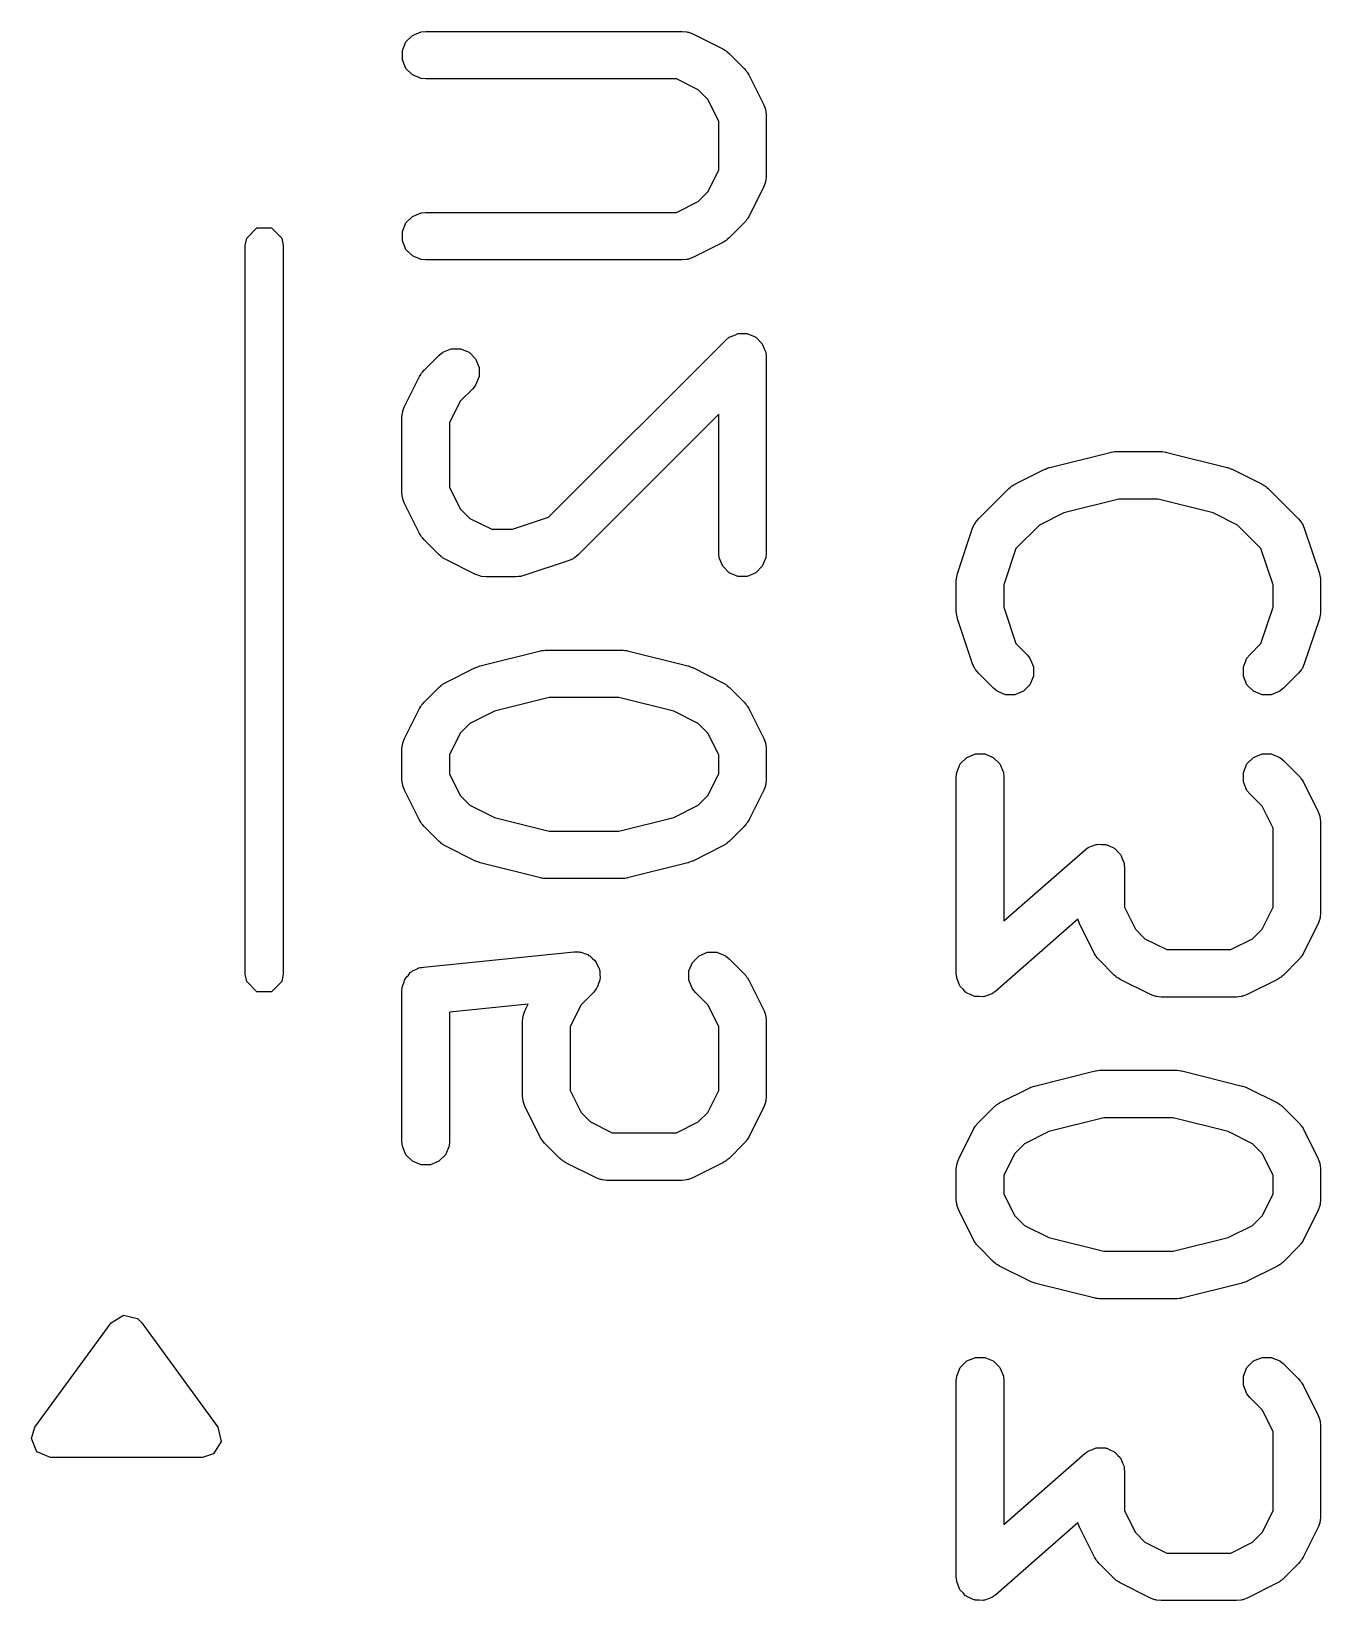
# Model space of a CAD drawing. Header units: inches. Extents: x 0.3 to 2.85, y 0.29 to 1.7.
# Drawn here: x 1.7618 to 1.922, y 0.8511 to 1.046 of the extents above; entities that cross this region are included whole.
import ezdxf

# ---------------------------------------------------------------- set-up
doc = ezdxf.new("R2010")
doc.units = ezdxf.units.IN
doc.header["$MEASUREMENT"] = 0
doc.layers.add('BLACK', color=250, linetype='CONTINUOUS')

msp = doc.modelspace()

# ---------------------------------------------------------------- linework, layer by layer
at = {"layer": 'BLACK', "linetype": 'CONTINUOUS'}
for p, q in [((1.80836, 1.04472), (1.80918, 1.04554)), ((1.80918, 1.04554), (1.81024, 1.04598)), ((1.81024, 1.04598), (1.81082, 1.04603)), ((1.81082, 1.04603), (1.84269, 1.04603)), ((1.84269, 1.04603), (1.84327, 1.04598)), ((1.84327, 1.04598), (1.84336, 1.04594)), ((1.84336, 1.04594), (1.84347, 1.04593)), ((1.84347, 1.04593), (1.84401, 1.04572)), ((1.84401, 1.04572), (1.84776, 1.04385)), ((1.80792, 1.04366), (1.80836, 1.04472)), ((1.80792, 1.04251), (1.80792, 1.04366)), ((1.84776, 1.04385), (1.84801, 1.04369)), ((1.84801, 1.04369), (1.84808, 1.04366)), ((1.84808, 1.04366), (1.84816, 1.0436)), ((1.84816, 1.0436), (1.84825, 1.04354)), ((1.84825, 1.04354), (1.8483, 1.04348)), ((1.8483, 1.04348), (1.84853, 1.0433)), ((1.84853, 1.0433), (1.8504, 1.04142)), ((1.80836, 1.04144), (1.80792, 1.04251)), ((1.80918, 1.04063), (1.80836, 1.04144)), ((1.8504, 1.04142), (1.85059, 1.04119)), ((1.85059, 1.04119), (1.85065, 1.04114)), ((1.81024, 1.04019), (1.80918, 1.04063)), ((1.81082, 1.04013), (1.81024, 1.04019)), ((1.84199, 1.04013), (1.81082, 1.04013)), ((1.84469, 1.03878), (1.84199, 1.04013)), ((1.85065, 1.04114), (1.8507, 1.04105)), ((1.8507, 1.04105), (1.85077, 1.04097)), ((1.85077, 1.04097), (1.8508, 1.0409)), ((1.8508, 1.0409), (1.85096, 1.04065)), ((1.85096, 1.04065), (1.85283, 1.0369)), ((1.84589, 1.03758), (1.84469, 1.03878)), ((1.84724, 1.03489), (1.84589, 1.03758)), ((1.85283, 1.0369), (1.85304, 1.03636)), ((1.85304, 1.03636), (1.85305, 1.03626)), ((1.85305, 1.03626), (1.85309, 1.03616)), ((1.85309, 1.03616), (1.85314, 1.03558)), ((1.85314, 1.03558), (1.85314, 1.02808)), ((1.84724, 1.02878), (1.84724, 1.03489)), ((1.84589, 1.02608), (1.84724, 1.02878)), ((1.85314, 1.02808), (1.85309, 1.02751)), ((1.84469, 1.02489), (1.84589, 1.02608)), ((1.85283, 1.02676), (1.85096, 1.02301)), ((1.85304, 1.0273), (1.85283, 1.02676)), ((1.85305, 1.02741), (1.85304, 1.0273)), ((1.85309, 1.02751), (1.85305, 1.02741)), ((1.84199, 1.02354), (1.84469, 1.02489)), ((1.80792, 1.02116), (1.80836, 1.02223)), ((1.80836, 1.02223), (1.80918, 1.02304)), ((1.80918, 1.02304), (1.81024, 1.02348)), ((1.81024, 1.02348), (1.81082, 1.02354)), ((1.81082, 1.02354), (1.84199, 1.02354)), ((1.8504, 1.02225), (1.84853, 1.02037)), ((1.85059, 1.02247), (1.8504, 1.02225)), ((1.85065, 1.02252), (1.85059, 1.02247)), ((1.8507, 1.02261), (1.85065, 1.02252)), ((1.85077, 1.02269), (1.8507, 1.02261)), ((1.8508, 1.02277), (1.85077, 1.02269)), ((1.85096, 1.02301), (1.8508, 1.02277)), ((1.78839, 1.01944), (1.78857, 1.02034)), ((1.78857, 1.02034), (1.78984, 1.02162)), ((1.78984, 1.02162), (1.79165, 1.02162)), ((1.79165, 1.02162), (1.79293, 1.02034)), ((1.79293, 1.02034), (1.79311, 1.01944)), ((1.80792, 1.02001), (1.80792, 1.02116)), ((1.80836, 1.01894), (1.80792, 1.02001)), ((1.84776, 1.01982), (1.84401, 1.01794)), ((1.84801, 1.01997), (1.84776, 1.01982)), ((1.84808, 1.02), (1.84801, 1.01997)), ((1.84816, 1.02007), (1.84808, 1.02)), ((1.84825, 1.02013), (1.84816, 1.02007)), ((1.8483, 1.02019), (1.84825, 1.02013)), ((1.84853, 1.02037), (1.8483, 1.02019)), ((1.78839, 0.97416), (1.78839, 1.01944)), ((1.79311, 1.01944), (1.79311, 0.97416)), ((1.80918, 1.01813), (1.80836, 1.01894)), ((1.81024, 1.01769), (1.80918, 1.01813)), ((1.84401, 1.01794), (1.84347, 1.01774)), ((1.81082, 1.01763), (1.81024, 1.01769)), ((1.84269, 1.01763), (1.81082, 1.01763)), ((1.84327, 1.01769), (1.84269, 1.01763)), ((1.84336, 1.01773), (1.84327, 1.01769)), ((1.84347, 1.01774), (1.84336, 1.01773)), ((1.8481, 1.00767), (1.84855, 1.00804)), ((1.84855, 1.00804), (1.8493, 1.00835)), ((1.8493, 1.00835), (1.84961, 1.00848)), ((1.84961, 1.00848), (1.85077, 1.00848)), ((1.85077, 1.00848), (1.85183, 1.00804)), ((1.85183, 1.00804), (1.85264, 1.00723)), ((1.81248, 1.0058), (1.81293, 1.00617)), ((1.81293, 1.00617), (1.81399, 1.00661)), ((1.81399, 1.00661), (1.81515, 1.00661)), ((1.81515, 1.00661), (1.81621, 1.00617)), ((1.81621, 1.00617), (1.81702, 1.00535)), ((1.8261, 0.98567), (1.8481, 1.00767)), ((1.85264, 1.00723), (1.8529, 1.00661)), ((1.8529, 1.00661), (1.85309, 1.00616)), ((1.85309, 1.00616), (1.85314, 1.00559)), ((1.81061, 1.00393), (1.81248, 1.0058)), ((1.81702, 1.00535), (1.81747, 1.00429)), ((1.81747, 1.00429), (1.81747, 1.00314)), ((1.85314, 1.00559), (1.85314, 0.98121)), ((1.80818, 0.99941), (1.81005, 1.00316)), ((1.81005, 1.00316), (1.81021, 1.00341)), ((1.81021, 1.00341), (1.81024, 1.00348)), ((1.81024, 1.00348), (1.81031, 1.00356)), ((1.81031, 1.00356), (1.81036, 1.00365)), ((1.81036, 1.00365), (1.81042, 1.0037)), ((1.81042, 1.0037), (1.81061, 1.00393)), ((1.81747, 1.00314), (1.81702, 1.00207)), ((1.81666, 1.00162), (1.81512, 1.00009)), ((1.81702, 1.00207), (1.81666, 1.00162)), ((1.80787, 0.99809), (1.80792, 0.99866)), ((1.80792, 0.99866), (1.80796, 0.99876)), ((1.80796, 0.99876), (1.80797, 0.99887)), ((1.80797, 0.99887), (1.80818, 0.99941)), ((1.81512, 1.00009), (1.81377, 0.99739)), ((1.84724, 0.99846), (1.82978, 0.981)), ((1.84724, 0.98121), (1.84724, 0.99846)), ((1.80787, 0.98871), (1.80787, 0.99809)), ((1.81377, 0.99739), (1.81377, 0.98941)), ((1.88837, 0.99186), (1.89587, 0.99373)), ((1.89587, 0.99373), (1.89597, 0.99375)), ((1.89597, 0.99375), (1.89601, 0.99377)), ((1.89601, 0.99377), (1.89623, 0.99379)), ((1.89623, 0.99379), (1.89645, 0.99382)), ((1.89645, 0.99382), (1.89649, 0.99381)), ((1.89649, 0.99381), (1.89659, 0.99382)), ((1.89659, 0.99382), (1.90221, 0.99382)), ((1.90221, 0.99382), (1.90231, 0.99381)), ((1.90231, 0.99381), (1.90236, 0.99382)), ((1.90236, 0.99382), (1.90257, 0.99379)), ((1.90257, 0.99379), (1.90279, 0.99377)), ((1.90279, 0.99377), (1.90283, 0.99375)), ((1.90283, 0.99375), (1.90293, 0.99373)), ((1.90293, 0.99373), (1.91043, 0.99186)), ((1.88402, 0.98976), (1.88777, 0.99164)), ((1.88777, 0.99164), (1.88781, 0.99165)), ((1.88781, 0.99165), (1.88783, 0.99166)), ((1.88783, 0.99166), (1.88807, 0.99175)), ((1.88807, 0.99175), (1.88831, 0.99184)), ((1.88831, 0.99184), (1.88833, 0.99184)), ((1.88833, 0.99184), (1.88837, 0.99186)), ((1.91043, 0.99186), (1.91047, 0.99184)), ((1.91047, 0.99184), (1.91049, 0.99184)), ((1.91049, 0.99184), (1.91073, 0.99175)), ((1.91073, 0.99175), (1.91097, 0.99166)), ((1.91097, 0.99166), (1.91099, 0.99165)), ((1.91099, 0.99165), (1.91103, 0.99164)), ((1.91103, 0.99164), (1.91478, 0.98976)), ((1.80792, 0.98814), (1.80787, 0.98871)), ((1.81377, 0.98941), (1.81512, 0.98671)), ((1.8795, 0.98546), (1.88325, 0.98921)), ((1.88325, 0.98921), (1.88348, 0.98939)), ((1.88348, 0.98939), (1.88353, 0.98945)), ((1.88353, 0.98945), (1.88362, 0.98951)), ((1.88362, 0.98951), (1.8837, 0.98958)), ((1.8837, 0.98958), (1.88377, 0.98961)), ((1.88377, 0.98961), (1.88402, 0.98976)), ((1.91478, 0.98976), (1.91503, 0.98961)), ((1.91503, 0.98961), (1.9151, 0.98958)), ((1.9151, 0.98958), (1.91518, 0.98951)), ((1.91518, 0.98951), (1.91527, 0.98945)), ((1.91527, 0.98945), (1.91532, 0.98939)), ((1.91532, 0.98939), (1.91555, 0.98921)), ((1.91555, 0.98921), (1.9193, 0.98546)), ((1.80796, 0.98804), (1.80792, 0.98814)), ((1.80797, 0.98793), (1.80796, 0.98804)), ((1.80818, 0.98739), (1.80797, 0.98793)), ((1.81005, 0.98364), (1.80818, 0.98739)), ((1.81512, 0.98671), (1.81632, 0.98552)), ((1.89695, 0.98792), (1.89012, 0.98621)), ((1.90185, 0.98792), (1.89695, 0.98792)), ((1.90868, 0.98621), (1.90185, 0.98792)), ((1.81632, 0.98552), (1.81902, 0.98417)), ((1.82159, 0.98417), (1.8261, 0.98567)), ((1.87879, 0.9843), (1.87903, 0.98483)), ((1.87903, 0.98483), (1.8791, 0.98491)), ((1.8791, 0.98491), (1.87914, 0.98501)), ((1.87914, 0.98501), (1.8795, 0.98546)), ((1.88709, 0.98469), (1.88417, 0.98178)), ((1.89012, 0.98621), (1.88709, 0.98469)), ((1.91171, 0.98469), (1.90868, 0.98621)), ((1.91463, 0.98178), (1.91171, 0.98469)), ((1.9193, 0.98546), (1.91967, 0.98501)), ((1.91967, 0.98501), (1.91971, 0.98491)), ((1.91971, 0.98491), (1.91978, 0.98483)), ((1.91978, 0.98483), (1.92001, 0.9843)), ((1.81021, 0.9834), (1.81005, 0.98364)), ((1.81024, 0.98332), (1.81021, 0.9834)), ((1.81031, 0.98324), (1.81024, 0.98332)), ((1.81036, 0.98315), (1.81031, 0.98324)), ((1.81042, 0.9831), (1.81036, 0.98315)), ((1.81061, 0.98288), (1.81042, 0.9831)), ((1.81248, 0.981), (1.81061, 0.98288)), ((1.81902, 0.98417), (1.82159, 0.98417)), ((1.87692, 0.97868), (1.87879, 0.9843)), ((1.92001, 0.9843), (1.92189, 0.97868)), ((1.81271, 0.98082), (1.81248, 0.981)), ((1.81276, 0.98076), (1.81271, 0.98082)), ((1.81285, 0.9807), (1.81276, 0.98076)), ((1.82978, 0.981), (1.82933, 0.98063)), ((1.84729, 0.98064), (1.84724, 0.98121)), ((1.85314, 0.98121), (1.85309, 0.98064)), ((1.88417, 0.98178), (1.88267, 0.97727)), ((1.91613, 0.97727), (1.91463, 0.98178)), ((1.81293, 0.98063), (1.81285, 0.9807)), ((1.813, 0.9806), (1.81293, 0.98063)), ((1.81325, 0.98045), (1.813, 0.9806)), ((1.817, 0.97857), (1.81325, 0.98045)), ((1.82863, 0.98029), (1.823, 0.97841)), ((1.82915, 0.98052), (1.82863, 0.98029)), ((1.82923, 0.98059), (1.82915, 0.98052)), ((1.82933, 0.98063), (1.82923, 0.98059)), ((1.84773, 0.97957), (1.84729, 0.98064)), ((1.84855, 0.97876), (1.84773, 0.97957)), ((1.85264, 0.97957), (1.85183, 0.97876)), ((1.85309, 0.98064), (1.85264, 0.97957)), ((1.81754, 0.97837), (1.817, 0.97857)), ((1.81764, 0.97836), (1.81754, 0.97837)), ((1.81774, 0.97832), (1.81764, 0.97836)), ((1.81832, 0.97826), (1.81774, 0.97832)), ((1.82207, 0.97826), (1.81832, 0.97826)), ((1.82236, 0.97829), (1.82207, 0.97826)), ((1.82244, 0.97829), (1.82236, 0.97829)), ((1.82254, 0.97831), (1.82244, 0.97829)), ((1.82264, 0.97832), (1.82254, 0.97831)), ((1.82272, 0.97835), (1.82264, 0.97832)), ((1.823, 0.97841), (1.82272, 0.97835)), ((1.84961, 0.97832), (1.84855, 0.97876)), ((1.85077, 0.97832), (1.84961, 0.97832)), ((1.85183, 0.97876), (1.85077, 0.97832)), ((1.87676, 0.97775), (1.87679, 0.97804)), ((1.87676, 0.974), (1.87676, 0.97775)), ((1.87679, 0.97812), (1.87681, 0.97822)), ((1.87679, 0.97804), (1.87679, 0.97812)), ((1.87681, 0.97822), (1.87682, 0.97832)), ((1.87682, 0.97832), (1.87685, 0.97839)), ((1.87685, 0.97839), (1.87692, 0.97868)), ((1.88267, 0.97727), (1.88267, 0.97448)), ((1.91613, 0.97448), (1.91613, 0.97727)), ((1.92189, 0.97868), (1.92195, 0.97839)), ((1.92195, 0.97839), (1.92198, 0.97832)), ((1.92198, 0.97832), (1.92199, 0.97822)), ((1.92199, 0.97822), (1.92202, 0.97812)), ((1.92202, 0.97812), (1.92201, 0.97804)), ((1.92201, 0.97804), (1.92204, 0.97775)), ((1.92204, 0.97775), (1.92204, 0.974)), ((1.78839, 0.92889), (1.78839, 0.97416)), ((1.79311, 0.97416), (1.79311, 0.92889)), ((1.87679, 0.97371), (1.87676, 0.974)), ((1.87679, 0.97363), (1.87679, 0.97371)), ((1.87681, 0.97353), (1.87679, 0.97363)), ((1.87682, 0.97342), (1.87681, 0.97353)), ((1.87685, 0.97335), (1.87682, 0.97342)), ((1.87692, 0.97306), (1.87685, 0.97335)), ((1.87879, 0.96744), (1.87692, 0.97306)), ((1.88267, 0.97448), (1.88417, 0.96997)), ((1.91463, 0.96997), (1.91613, 0.97448)), ((1.92189, 0.97306), (1.92001, 0.96744)), ((1.92195, 0.97335), (1.92189, 0.97306)), ((1.92198, 0.97342), (1.92195, 0.97335)), ((1.92199, 0.97353), (1.92198, 0.97342)), ((1.92202, 0.97363), (1.92199, 0.97353)), ((1.92204, 0.974), (1.92201, 0.97371)), ((1.92201, 0.97371), (1.92202, 0.97363)), ((1.8176, 0.96721), (1.8251, 0.96908)), ((1.8251, 0.96908), (1.8252, 0.9691)), ((1.8252, 0.9691), (1.82524, 0.96911)), ((1.82524, 0.96911), (1.82546, 0.96913)), ((1.82546, 0.96913), (1.82567, 0.96917)), ((1.82567, 0.96917), (1.82572, 0.96916)), ((1.82572, 0.96916), (1.82582, 0.96917)), ((1.82582, 0.96917), (1.83519, 0.96917)), ((1.83519, 0.96917), (1.83529, 0.96916)), ((1.83529, 0.96916), (1.83534, 0.96917)), ((1.83534, 0.96917), (1.83555, 0.96913)), ((1.83555, 0.96913), (1.83577, 0.96911)), ((1.83577, 0.96911), (1.83581, 0.9691)), ((1.83581, 0.9691), (1.83591, 0.96908)), ((1.83591, 0.96908), (1.84341, 0.96721)), ((1.88417, 0.96997), (1.88555, 0.96859)), ((1.91325, 0.96859), (1.91463, 0.96997)), ((1.81706, 0.96701), (1.8173, 0.9671)), ((1.8173, 0.9671), (1.81754, 0.96719)), ((1.81754, 0.96719), (1.81756, 0.96719)), ((1.81756, 0.96719), (1.8176, 0.96721)), ((1.84341, 0.96721), (1.84345, 0.96719)), ((1.84345, 0.96719), (1.84347, 0.96719)), ((1.84347, 0.96719), (1.84371, 0.9671)), ((1.84371, 0.9671), (1.84395, 0.96701)), ((1.87903, 0.96691), (1.87879, 0.96744)), ((1.88555, 0.96859), (1.88592, 0.96814)), ((1.88592, 0.96814), (1.88636, 0.96707)), ((1.91244, 0.96707), (1.91288, 0.96814)), ((1.91288, 0.96814), (1.91325, 0.96859)), ((1.92001, 0.96744), (1.91978, 0.96691)), ((1.81325, 0.96511), (1.817, 0.96698)), ((1.817, 0.96698), (1.81704, 0.967)), ((1.81704, 0.967), (1.81706, 0.96701)), ((1.84395, 0.96701), (1.84397, 0.967)), ((1.84397, 0.967), (1.84401, 0.96698)), ((1.84401, 0.96698), (1.84776, 0.96511)), ((1.8791, 0.96683), (1.87903, 0.96691)), ((1.87914, 0.96673), (1.8791, 0.96683)), ((1.8795, 0.96628), (1.87914, 0.96673)), ((1.88138, 0.96441), (1.8795, 0.96628)), ((1.88636, 0.96592), (1.88592, 0.96486)), ((1.88636, 0.96707), (1.88636, 0.96592)), ((1.91244, 0.96592), (1.91244, 0.96707)), ((1.91288, 0.96486), (1.91244, 0.96592)), ((1.9193, 0.96628), (1.91743, 0.96441)), ((1.91967, 0.96673), (1.9193, 0.96628)), ((1.91971, 0.96683), (1.91967, 0.96673)), ((1.91978, 0.96691), (1.91971, 0.96683)), ((1.81061, 0.96268), (1.81248, 0.96456)), ((1.81248, 0.96456), (1.81271, 0.96474)), ((1.81271, 0.96474), (1.81276, 0.9648)), ((1.81276, 0.9648), (1.81285, 0.96486)), ((1.81285, 0.96486), (1.81293, 0.96492)), ((1.81293, 0.96492), (1.813, 0.96495)), ((1.813, 0.96495), (1.81325, 0.96511)), ((1.82618, 0.96326), (1.81935, 0.96156)), ((1.83483, 0.96326), (1.82618, 0.96326)), ((1.84166, 0.96156), (1.83483, 0.96326)), ((1.84776, 0.96511), (1.84801, 0.96495)), ((1.84801, 0.96495), (1.84808, 0.96492)), ((1.84808, 0.96492), (1.84816, 0.96486)), ((1.84816, 0.96486), (1.84825, 0.9648)), ((1.84825, 0.9648), (1.8483, 0.96474)), ((1.8483, 0.96474), (1.84853, 0.96456)), ((1.84853, 0.96456), (1.8504, 0.96268)), ((1.88183, 0.96404), (1.88138, 0.96441)), ((1.88289, 0.9636), (1.88183, 0.96404)), ((1.88404, 0.9636), (1.88289, 0.9636)), ((1.88511, 0.96404), (1.88404, 0.9636)), ((1.88592, 0.96486), (1.88511, 0.96404)), ((1.9137, 0.96404), (1.91288, 0.96486)), ((1.91476, 0.9636), (1.9137, 0.96404)), ((1.91591, 0.9636), (1.91476, 0.9636)), ((1.91698, 0.96404), (1.91591, 0.9636)), ((1.91743, 0.96441), (1.91698, 0.96404)), ((1.80818, 0.95816), (1.81005, 0.96191)), ((1.81005, 0.96191), (1.81021, 0.96216)), ((1.81021, 0.96216), (1.81024, 0.96223)), ((1.81024, 0.96223), (1.81031, 0.96231)), ((1.81031, 0.96231), (1.81036, 0.9624)), ((1.81036, 0.9624), (1.81042, 0.96245)), ((1.81042, 0.96245), (1.81061, 0.96268)), ((1.81935, 0.96156), (1.81632, 0.96004)), ((1.84469, 0.96004), (1.84166, 0.96156)), ((1.8504, 0.96268), (1.85059, 0.96245)), ((1.85059, 0.96245), (1.85065, 0.9624)), ((1.85065, 0.9624), (1.8507, 0.96231)), ((1.8507, 0.96231), (1.85077, 0.96223)), ((1.85077, 0.96223), (1.8508, 0.96216)), ((1.8508, 0.96216), (1.85096, 0.96191)), ((1.85096, 0.96191), (1.85283, 0.95816)), ((1.81632, 0.96004), (1.81512, 0.95884)), ((1.84589, 0.95884), (1.84469, 0.96004)), ((1.80787, 0.95684), (1.80792, 0.95742)), ((1.80792, 0.95742), (1.80796, 0.95752)), ((1.80796, 0.95752), (1.80797, 0.95762)), ((1.80797, 0.95762), (1.80818, 0.95816)), ((1.81512, 0.95884), (1.81377, 0.95615)), ((1.84724, 0.95615), (1.84589, 0.95884)), ((1.85283, 0.95816), (1.85304, 0.95762)), ((1.85304, 0.95762), (1.85305, 0.95752)), ((1.85305, 0.95752), (1.85309, 0.95742)), ((1.85309, 0.95742), (1.85314, 0.95684)), ((1.80787, 0.95309), (1.80787, 0.95684)), ((1.81377, 0.95615), (1.81377, 0.95379)), ((1.84724, 0.95379), (1.84724, 0.95615)), ((1.85314, 0.95684), (1.85314, 0.95309)), ((1.87726, 0.95501), (1.87808, 0.95583)), ((1.87808, 0.95583), (1.87914, 0.95627)), ((1.87914, 0.95627), (1.88029, 0.95627)), ((1.88029, 0.95627), (1.88136, 0.95583)), ((1.88136, 0.95583), (1.88217, 0.95501)), ((1.91288, 0.95501), (1.9137, 0.95583)), ((1.9137, 0.95583), (1.91476, 0.95627)), ((1.91476, 0.95627), (1.91591, 0.95627)), ((1.91591, 0.95627), (1.91698, 0.95583)), ((1.91698, 0.95583), (1.91743, 0.95546)), ((1.91743, 0.95546), (1.9193, 0.95359)), ((1.81377, 0.95379), (1.81512, 0.95109)), ((1.84589, 0.95109), (1.84724, 0.95379)), ((1.87676, 0.95337), (1.87682, 0.95395)), ((1.87682, 0.95395), (1.87726, 0.95501)), ((1.88217, 0.95501), (1.88261, 0.95395)), ((1.88261, 0.95395), (1.88267, 0.95337)), ((1.91244, 0.95395), (1.91288, 0.95501)), ((1.91244, 0.9528), (1.91244, 0.95395)), ((1.9193, 0.95359), (1.91949, 0.95336)), ((1.80792, 0.95252), (1.80787, 0.95309)), ((1.80796, 0.95242), (1.80792, 0.95252)), ((1.80797, 0.95231), (1.80796, 0.95242)), ((1.80818, 0.95177), (1.80797, 0.95231)), ((1.81005, 0.94802), (1.80818, 0.95177)), ((1.85283, 0.95177), (1.85096, 0.94802)), ((1.85304, 0.95231), (1.85283, 0.95177)), ((1.85305, 0.95242), (1.85304, 0.95231)), ((1.85309, 0.95252), (1.85305, 0.95242)), ((1.85314, 0.95309), (1.85309, 0.95252)), ((1.87676, 0.929), (1.87676, 0.95337)), ((1.88267, 0.95337), (1.88267, 0.93551)), ((1.91288, 0.95173), (1.91244, 0.9528)), ((1.91325, 0.95129), (1.91288, 0.95173)), ((1.91949, 0.95336), (1.91955, 0.95331)), ((1.91955, 0.95331), (1.9196, 0.95322)), ((1.9196, 0.95322), (1.91967, 0.95314)), ((1.91967, 0.95314), (1.9197, 0.95307)), ((1.9197, 0.95307), (1.91985, 0.95282)), ((1.91985, 0.95282), (1.92173, 0.94907)), ((1.81512, 0.95109), (1.81632, 0.9499)), ((1.81632, 0.9499), (1.81935, 0.94838)), ((1.84166, 0.94838), (1.84469, 0.9499)), ((1.84469, 0.9499), (1.84589, 0.95109)), ((1.91479, 0.94975), (1.91325, 0.95129)), ((1.91613, 0.94705), (1.91479, 0.94975)), ((1.81021, 0.94778), (1.81005, 0.94802)), ((1.81024, 0.9477), (1.81021, 0.94778)), ((1.81031, 0.94762), (1.81024, 0.9477)), ((1.81036, 0.94753), (1.81031, 0.94762)), ((1.81935, 0.94838), (1.82618, 0.94667)), ((1.83483, 0.94667), (1.84166, 0.94838)), ((1.8507, 0.94762), (1.85065, 0.94753)), ((1.85077, 0.9477), (1.8507, 0.94762)), ((1.8508, 0.94778), (1.85077, 0.9477)), ((1.85096, 0.94802), (1.8508, 0.94778)), ((1.92173, 0.94907), (1.92194, 0.94853)), ((1.92194, 0.94853), (1.92194, 0.94842)), ((1.92194, 0.94842), (1.92198, 0.94833)), ((1.92198, 0.94833), (1.92204, 0.94775)), ((1.92204, 0.94775), (1.92204, 0.9365)), ((1.81042, 0.94748), (1.81036, 0.94753)), ((1.81061, 0.94726), (1.81042, 0.94748)), ((1.81248, 0.94538), (1.81061, 0.94726)), ((1.82618, 0.94667), (1.83483, 0.94667)), ((1.8504, 0.94726), (1.84853, 0.94538)), ((1.85059, 0.94748), (1.8504, 0.94726)), ((1.85065, 0.94753), (1.85059, 0.94748)), ((1.91613, 0.9372), (1.91613, 0.94705)), ((1.81271, 0.9452), (1.81248, 0.94538)), ((1.81276, 0.94514), (1.81271, 0.9452)), ((1.81285, 0.94508), (1.81276, 0.94514)), ((1.81293, 0.94501), (1.81285, 0.94508)), ((1.813, 0.94498), (1.81293, 0.94501)), ((1.81325, 0.94483), (1.813, 0.94498)), ((1.817, 0.94295), (1.81325, 0.94483)), ((1.84776, 0.94483), (1.84401, 0.94295)), ((1.84801, 0.94498), (1.84776, 0.94483)), ((1.84808, 0.94501), (1.84801, 0.94498)), ((1.84816, 0.94508), (1.84808, 0.94501)), ((1.84825, 0.94514), (1.84816, 0.94508)), ((1.8483, 0.9452), (1.84825, 0.94514)), ((1.84853, 0.94538), (1.8483, 0.9452)), ((1.88267, 0.93551), (1.89277, 0.94435)), ((1.89277, 0.94435), (1.89302, 0.94453)), ((1.89302, 0.94453), (1.89307, 0.94458)), ((1.89307, 0.94458), (1.89313, 0.9446)), ((1.89313, 0.9446), (1.89324, 0.94468)), ((1.89324, 0.94468), (1.8937, 0.94484)), ((1.8937, 0.94484), (1.89414, 0.94502)), ((1.89414, 0.94502), (1.89424, 0.94502)), ((1.89424, 0.94502), (1.89433, 0.94505)), ((1.89433, 0.94505), (1.89481, 0.94502)), ((1.89481, 0.94502), (1.89529, 0.94502)), ((1.89529, 0.94502), (1.89538, 0.94498)), ((1.89538, 0.94498), (1.89548, 0.94498)), ((1.89548, 0.94498), (1.89591, 0.94476)), ((1.89591, 0.94476), (1.89636, 0.94458)), ((1.89636, 0.94458), (1.89643, 0.94451)), ((1.89643, 0.94451), (1.89652, 0.94447)), ((1.89652, 0.94447), (1.89683, 0.94411)), ((1.89683, 0.94411), (1.89717, 0.94377)), ((1.89717, 0.94377), (1.89721, 0.94367)), ((1.81704, 0.94294), (1.817, 0.94295)), ((1.81706, 0.94292), (1.81704, 0.94294)), ((1.8173, 0.94284), (1.81706, 0.94292)), ((1.81754, 0.94275), (1.8173, 0.94284)), ((1.81756, 0.94274), (1.81754, 0.94275)), ((1.8176, 0.94273), (1.81756, 0.94274)), ((1.8251, 0.94085), (1.8176, 0.94273)), ((1.84341, 0.94273), (1.83591, 0.94085)), ((1.84345, 0.94274), (1.84341, 0.94273)), ((1.84347, 0.94275), (1.84345, 0.94274)), ((1.84371, 0.94284), (1.84347, 0.94275)), ((1.84395, 0.94292), (1.84371, 0.94284)), ((1.84397, 0.94294), (1.84395, 0.94292)), ((1.84401, 0.94295), (1.84397, 0.94294)), ((1.89721, 0.94367), (1.89727, 0.9436)), ((1.89727, 0.9436), (1.89743, 0.94315)), ((1.89743, 0.94315), (1.89761, 0.9427)), ((1.89761, 0.9427), (1.89763, 0.94256)), ((1.89763, 0.94256), (1.89764, 0.94251)), ((1.89764, 0.94251), (1.89764, 0.94243)), ((1.89764, 0.94243), (1.89767, 0.94213)), ((1.89767, 0.94213), (1.89767, 0.9372)), ((1.8252, 0.94084), (1.8251, 0.94085)), ((1.82524, 0.94082), (1.8252, 0.94084)), ((1.82546, 0.9408), (1.82524, 0.94082)), ((1.82567, 0.94077), (1.82546, 0.9408)), ((1.82572, 0.94078), (1.82567, 0.94077)), ((1.82582, 0.94077), (1.82572, 0.94078)), ((1.83519, 0.94077), (1.82582, 0.94077)), ((1.83529, 0.94078), (1.83519, 0.94077)), ((1.83534, 0.94077), (1.83529, 0.94078)), ((1.83555, 0.9408), (1.83534, 0.94077)), ((1.83577, 0.94082), (1.83555, 0.9408)), ((1.83581, 0.94084), (1.83577, 0.94082)), ((1.83591, 0.94085), (1.83581, 0.94084)), ((1.89767, 0.9372), (1.89902, 0.9345)), ((1.91479, 0.9345), (1.91613, 0.9372)), ((1.92198, 0.93593), (1.92194, 0.93583)), ((1.92204, 0.9365), (1.92198, 0.93593)), ((1.89187, 0.93571), (1.88166, 0.92678)), ((1.89207, 0.93518), (1.89187, 0.93571)), ((1.89395, 0.93143), (1.89207, 0.93518)), ((1.89902, 0.9345), (1.90021, 0.9333)), ((1.91359, 0.9333), (1.91479, 0.9345)), ((1.92173, 0.93518), (1.91985, 0.93143)), ((1.92194, 0.93572), (1.92173, 0.93518)), ((1.92194, 0.93583), (1.92194, 0.93572)), ((1.90021, 0.9333), (1.90291, 0.93196)), ((1.91089, 0.93196), (1.91359, 0.9333)), ((1.81053, 0.92978), (1.82927, 0.93166)), ((1.82927, 0.93166), (1.82985, 0.93166)), ((1.82985, 0.93166), (1.82999, 0.93162)), ((1.82999, 0.93162), (1.83014, 0.93162)), ((1.83014, 0.93162), (1.83054, 0.93145)), ((1.83054, 0.93145), (1.83096, 0.93133)), ((1.83096, 0.93133), (1.83107, 0.93123)), ((1.83107, 0.93123), (1.83121, 0.93118)), ((1.83121, 0.93118), (1.83151, 0.93087)), ((1.83151, 0.93087), (1.83185, 0.9306)), ((1.83185, 0.9306), (1.83192, 0.93047)), ((1.83192, 0.93047), (1.83202, 0.93036)), ((1.83202, 0.93036), (1.83219, 0.92996)), ((1.84354, 0.9293), (1.84398, 0.93036)), ((1.84398, 0.93036), (1.8448, 0.93118)), ((1.8448, 0.93118), (1.84586, 0.93162)), ((1.84586, 0.93162), (1.84702, 0.93162)), ((1.84702, 0.93162), (1.84808, 0.93118)), ((1.84808, 0.93118), (1.84853, 0.93081)), ((1.84853, 0.93081), (1.8504, 0.92893)), ((1.89411, 0.93118), (1.89395, 0.93143)), ((1.89414, 0.93111), (1.89411, 0.93118)), ((1.8942, 0.93103), (1.89414, 0.93111)), ((1.89426, 0.93094), (1.8942, 0.93103)), ((1.89432, 0.93089), (1.89426, 0.93094)), ((1.8945, 0.93066), (1.89432, 0.93089)), ((1.89638, 0.92879), (1.8945, 0.93066)), ((1.90291, 0.93196), (1.91089, 0.93196)), ((1.9193, 0.93066), (1.91743, 0.92879)), ((1.91949, 0.93089), (1.9193, 0.93066)), ((1.91955, 0.93094), (1.91949, 0.93089)), ((1.9196, 0.93103), (1.91955, 0.93094)), ((1.91967, 0.93111), (1.9196, 0.93103)), ((1.9197, 0.93118), (1.91967, 0.93111)), ((1.91985, 0.93143), (1.9197, 0.93118)), ((1.78857, 0.92798), (1.78839, 0.92889)), ((1.79311, 0.92889), (1.79293, 0.92798)), ((1.80809, 0.92782), (1.80821, 0.92823)), ((1.80821, 0.92823), (1.80831, 0.92835)), ((1.80831, 0.92835), (1.80836, 0.92849)), ((1.80836, 0.92849), (1.80867, 0.92879)), ((1.80867, 0.92879), (1.80894, 0.92913)), ((1.80894, 0.92913), (1.80907, 0.9292)), ((1.80907, 0.9292), (1.80918, 0.9293)), ((1.80918, 0.9293), (1.80958, 0.92947)), ((1.80958, 0.92947), (1.80996, 0.92967)), ((1.80996, 0.92967), (1.81018, 0.92971)), ((1.81018, 0.92971), (1.81024, 0.92974)), ((1.81024, 0.92974), (1.81032, 0.92974)), ((1.81032, 0.92974), (1.81053, 0.92978)), ((1.83219, 0.92996), (1.83239, 0.92958)), ((1.83246, 0.92815), (1.8323, 0.92775)), ((1.83239, 0.92958), (1.83241, 0.92943)), ((1.83241, 0.92943), (1.83246, 0.9293)), ((1.83246, 0.9293), (1.83246, 0.92887)), ((1.83246, 0.92887), (1.83251, 0.92844)), ((1.83251, 0.92844), (1.83246, 0.92829)), ((1.83246, 0.92829), (1.83246, 0.92815)), ((1.84354, 0.92815), (1.84354, 0.9293)), ((1.84398, 0.92708), (1.84354, 0.92815)), ((1.8504, 0.92893), (1.85059, 0.92871)), ((1.85059, 0.92871), (1.85065, 0.92866)), ((1.85065, 0.92866), (1.8507, 0.92857)), ((1.8507, 0.92857), (1.85077, 0.92849)), ((1.85077, 0.92849), (1.8508, 0.92842)), ((1.8508, 0.92842), (1.85096, 0.92817)), ((1.85096, 0.92817), (1.85283, 0.92442)), ((1.87679, 0.9287), (1.87676, 0.929)), ((1.87679, 0.92862), (1.87679, 0.9287)), ((1.87681, 0.92857), (1.87679, 0.92862)), ((1.87682, 0.92843), (1.87681, 0.92857)), ((1.877, 0.92798), (1.87682, 0.92843)), ((1.8966, 0.9286), (1.89638, 0.92879)), ((1.89665, 0.92854), (1.8966, 0.9286)), ((1.89674, 0.92849), (1.89665, 0.92854)), ((1.89682, 0.92842), (1.89674, 0.92849)), ((1.8969, 0.92839), (1.89682, 0.92842)), ((1.89714, 0.92824), (1.8969, 0.92839)), ((1.90089, 0.92636), (1.89714, 0.92824)), ((1.91666, 0.92824), (1.91291, 0.92636)), ((1.91691, 0.92839), (1.91666, 0.92824)), ((1.91698, 0.92842), (1.91691, 0.92839)), ((1.91706, 0.92849), (1.91698, 0.92842)), ((1.91715, 0.92854), (1.91706, 0.92849)), ((1.9172, 0.9286), (1.91715, 0.92854)), ((1.91743, 0.92879), (1.9172, 0.9286)), ((1.78984, 0.92671), (1.78857, 0.92798)), ((1.79165, 0.92671), (1.78984, 0.92671)), ((1.79293, 0.92798), (1.79165, 0.92671)), ((1.80787, 0.92685), (1.80789, 0.92706)), ((1.80787, 0.9081), (1.80787, 0.92685)), ((1.80788, 0.92713), (1.8079, 0.9272)), ((1.80789, 0.92706), (1.80788, 0.92713)), ((1.8079, 0.9272), (1.80792, 0.92742)), ((1.80792, 0.92742), (1.80809, 0.92782)), ((1.83166, 0.92663), (1.83012, 0.9251)), ((1.83202, 0.92708), (1.83166, 0.92663)), ((1.83208, 0.92722), (1.83202, 0.92708)), ((1.83217, 0.92733), (1.83208, 0.92722)), ((1.8323, 0.92775), (1.83217, 0.92733)), ((1.84435, 0.92663), (1.84398, 0.92708)), ((1.84589, 0.9251), (1.84435, 0.92663)), ((1.87716, 0.92753), (1.877, 0.92798)), ((1.87722, 0.92745), (1.87716, 0.92753)), ((1.87726, 0.92736), (1.87722, 0.92745)), ((1.8776, 0.92702), (1.87726, 0.92736)), ((1.87792, 0.92666), (1.8776, 0.92702)), ((1.87801, 0.92662), (1.87792, 0.92666)), ((1.87808, 0.92655), (1.87801, 0.92662)), ((1.87852, 0.92636), (1.87808, 0.92655)), ((1.87895, 0.92615), (1.87852, 0.92636)), ((1.87905, 0.92614), (1.87895, 0.92615)), ((1.87914, 0.92611), (1.87905, 0.92614)), ((1.88074, 0.92629), (1.88029, 0.92611)), ((1.88119, 0.92644), (1.88074, 0.92629)), ((1.88131, 0.92653), (1.88119, 0.92644)), ((1.88136, 0.92655), (1.88131, 0.92653)), ((1.88141, 0.9266), (1.88136, 0.92655)), ((1.88166, 0.92678), (1.88141, 0.9266)), ((1.90143, 0.92615), (1.90089, 0.92636)), ((1.90154, 0.92615), (1.90143, 0.92615)), ((1.90164, 0.92611), (1.90154, 0.92615)), ((1.91226, 0.92615), (1.91216, 0.92611)), ((1.91237, 0.92615), (1.91226, 0.92615)), ((1.91291, 0.92636), (1.91237, 0.92615)), ((1.82354, 0.92515), (1.81377, 0.92417)), ((1.82297, 0.92388), (1.82318, 0.92442)), ((1.82318, 0.92442), (1.82354, 0.92515)), ((1.83012, 0.9251), (1.82877, 0.9224)), ((1.84724, 0.9224), (1.84589, 0.9251)), ((1.85283, 0.92442), (1.85304, 0.92388)), ((1.87962, 0.92611), (1.87914, 0.92611)), ((1.8801, 0.92607), (1.87962, 0.92611)), ((1.88019, 0.92611), (1.8801, 0.92607)), ((1.88029, 0.92611), (1.88019, 0.92611)), ((1.90221, 0.92605), (1.90164, 0.92611)), ((1.91159, 0.92605), (1.90221, 0.92605)), ((1.91216, 0.92611), (1.91159, 0.92605)), ((1.81377, 0.92417), (1.81377, 0.9081)), ((1.82286, 0.9231), (1.82292, 0.92367)), ((1.82286, 0.91372), (1.82286, 0.9231)), ((1.82292, 0.92367), (1.82296, 0.92377)), ((1.82296, 0.92377), (1.82297, 0.92388)), ((1.82877, 0.9224), (1.82877, 0.91442)), ((1.84724, 0.91442), (1.84724, 0.9224)), ((1.85304, 0.92388), (1.85305, 0.92377)), ((1.85305, 0.92377), (1.85309, 0.92367)), ((1.85309, 0.92367), (1.85314, 0.9231)), ((1.85314, 0.9231), (1.85314, 0.91372)), ((1.8865, 0.91499), (1.894, 0.91687)), ((1.894, 0.91687), (1.8941, 0.91688)), ((1.8941, 0.91688), (1.89414, 0.9169)), ((1.89414, 0.9169), (1.89436, 0.91692)), ((1.89436, 0.91692), (1.89457, 0.91695)), ((1.89457, 0.91695), (1.89461, 0.91695)), ((1.89461, 0.91695), (1.89472, 0.91696)), ((1.89472, 0.91696), (1.90409, 0.91696)), ((1.90409, 0.91696), (1.90419, 0.91695)), ((1.90419, 0.91695), (1.90423, 0.91695)), ((1.90423, 0.91695), (1.90445, 0.91692)), ((1.90445, 0.91692), (1.90467, 0.9169)), ((1.90467, 0.9169), (1.90471, 0.91688)), ((1.90471, 0.91688), (1.90481, 0.91687)), ((1.90481, 0.91687), (1.9123, 0.91499)), ((1.88215, 0.9129), (1.8859, 0.91477)), ((1.8859, 0.91477), (1.88594, 0.91479)), ((1.88594, 0.91479), (1.88596, 0.9148)), ((1.88596, 0.9148), (1.8862, 0.91489)), ((1.8862, 0.91489), (1.88644, 0.91498)), ((1.88644, 0.91498), (1.88646, 0.91498)), ((1.88646, 0.91498), (1.8865, 0.91499)), ((1.9123, 0.91499), (1.91235, 0.91498)), ((1.91235, 0.91498), (1.91237, 0.91498)), ((1.91237, 0.91498), (1.91261, 0.91489)), ((1.91261, 0.91489), (1.91285, 0.9148)), ((1.91285, 0.9148), (1.91287, 0.91479)), ((1.91287, 0.91479), (1.91291, 0.91477)), ((1.91291, 0.91477), (1.91666, 0.9129)), ((1.82292, 0.91315), (1.82286, 0.91372)), ((1.82296, 0.91305), (1.82292, 0.91315)), ((1.82297, 0.91294), (1.82296, 0.91305)), ((1.82318, 0.9124), (1.82297, 0.91294)), ((1.82877, 0.91442), (1.83012, 0.91172)), ((1.84589, 0.91172), (1.84724, 0.91442)), ((1.85304, 0.91294), (1.85283, 0.9124)), ((1.85305, 0.91305), (1.85304, 0.91294)), ((1.85309, 0.91315), (1.85305, 0.91305)), ((1.85314, 0.91372), (1.85309, 0.91315)), ((1.88138, 0.91234), (1.88161, 0.91253)), ((1.88161, 0.91253), (1.88166, 0.91259)), ((1.88166, 0.91259), (1.88175, 0.91264)), ((1.88175, 0.91264), (1.88183, 0.91271)), ((1.88183, 0.91271), (1.8819, 0.91274)), ((1.8819, 0.91274), (1.88215, 0.9129)), ((1.91666, 0.9129), (1.91691, 0.91274)), ((1.91691, 0.91274), (1.91698, 0.91271)), ((1.91698, 0.91271), (1.91706, 0.91264)), ((1.91706, 0.91264), (1.91715, 0.91259)), ((1.91715, 0.91259), (1.9172, 0.91253)), ((1.9172, 0.91253), (1.91743, 0.91234)), ((1.82505, 0.90865), (1.82318, 0.9124)), ((1.83012, 0.91172), (1.83132, 0.91053)), ((1.84469, 0.91053), (1.84589, 0.91172)), ((1.85283, 0.9124), (1.85096, 0.90865)), ((1.8795, 0.91047), (1.88138, 0.91234)), ((1.89508, 0.91105), (1.88825, 0.90934)), ((1.90373, 0.91105), (1.89508, 0.91105)), ((1.91056, 0.90934), (1.90373, 0.91105)), ((1.91743, 0.91234), (1.9193, 0.91047)), ((1.82521, 0.90841), (1.82505, 0.90865)), ((1.83132, 0.91053), (1.83401, 0.90918)), ((1.83401, 0.90918), (1.84199, 0.90918)), ((1.84199, 0.90918), (1.84469, 0.91053)), ((1.85096, 0.90865), (1.8508, 0.90841)), ((1.87708, 0.90595), (1.87895, 0.9097)), ((1.87895, 0.9097), (1.87911, 0.90995)), ((1.87911, 0.90995), (1.87914, 0.91002)), ((1.87914, 0.91002), (1.8792, 0.9101)), ((1.8792, 0.9101), (1.87926, 0.91019)), ((1.87926, 0.91019), (1.87932, 0.91024)), ((1.87932, 0.91024), (1.8795, 0.91047)), ((1.88825, 0.90934), (1.88522, 0.90783)), ((1.91359, 0.90783), (1.91056, 0.90934)), ((1.9193, 0.91047), (1.91949, 0.91024)), ((1.91949, 0.91024), (1.91955, 0.91019)), ((1.91955, 0.91019), (1.9196, 0.9101)), ((1.9196, 0.9101), (1.91967, 0.91002)), ((1.91967, 0.91002), (1.9197, 0.90995)), ((1.9197, 0.90995), (1.91985, 0.9097)), ((1.91985, 0.9097), (1.92173, 0.90595)), ((1.80792, 0.90752), (1.80787, 0.9081)), ((1.80836, 0.90646), (1.80792, 0.90752)), ((1.81372, 0.90752), (1.81327, 0.90646)), ((1.81377, 0.9081), (1.81372, 0.90752)), ((1.82524, 0.90833), (1.82521, 0.90841)), ((1.8253, 0.90825), (1.82524, 0.90833)), ((1.82536, 0.90816), (1.8253, 0.90825)), ((1.82542, 0.90811), (1.82536, 0.90816)), ((1.8256, 0.90789), (1.82542, 0.90811)), ((1.82748, 0.90601), (1.8256, 0.90789)), ((1.8504, 0.90789), (1.84853, 0.90601)), ((1.85059, 0.90811), (1.8504, 0.90789)), ((1.85065, 0.90816), (1.85059, 0.90811)), ((1.8507, 0.90825), (1.85065, 0.90816)), ((1.85077, 0.90833), (1.8507, 0.90825)), ((1.8508, 0.90841), (1.85077, 0.90833)), ((1.88522, 0.90783), (1.88402, 0.90663)), ((1.91479, 0.90663), (1.91359, 0.90783)), ((1.80918, 0.90564), (1.80836, 0.90646)), ((1.81024, 0.9052), (1.80918, 0.90564)), ((1.8114, 0.9052), (1.81024, 0.9052)), ((1.81246, 0.90564), (1.8114, 0.9052)), ((1.81327, 0.90646), (1.81246, 0.90564)), ((1.82771, 0.90583), (1.82748, 0.90601)), ((1.82776, 0.90577), (1.82771, 0.90583)), ((1.82785, 0.90571), (1.82776, 0.90577)), ((1.82793, 0.90564), (1.82785, 0.90571)), ((1.828, 0.90561), (1.82793, 0.90564)), ((1.82825, 0.90546), (1.828, 0.90561)), ((1.832, 0.90358), (1.82825, 0.90546)), ((1.84776, 0.90546), (1.84401, 0.90358)), ((1.84801, 0.90561), (1.84776, 0.90546)), ((1.84808, 0.90564), (1.84801, 0.90561)), ((1.84816, 0.90571), (1.84808, 0.90564)), ((1.84825, 0.90577), (1.84816, 0.90571)), ((1.8483, 0.90583), (1.84825, 0.90577)), ((1.84853, 0.90601), (1.8483, 0.90583)), ((1.87676, 0.90463), (1.87682, 0.90521)), ((1.87682, 0.90521), (1.87686, 0.9053)), ((1.87686, 0.9053), (1.87687, 0.90541)), ((1.87687, 0.90541), (1.87708, 0.90595)), ((1.88402, 0.90663), (1.88267, 0.90393)), ((1.91613, 0.90393), (1.91479, 0.90663)), ((1.92173, 0.90595), (1.92194, 0.90541)), ((1.92194, 0.90541), (1.92194, 0.9053)), ((1.92194, 0.9053), (1.92198, 0.90521)), ((1.92198, 0.90521), (1.92204, 0.90463)), ((1.83254, 0.90338), (1.832, 0.90358)), ((1.83264, 0.90337), (1.83254, 0.90338)), ((1.83274, 0.90333), (1.83264, 0.90337)), ((1.83332, 0.90327), (1.83274, 0.90333)), ((1.84269, 0.90327), (1.83332, 0.90327)), ((1.84327, 0.90333), (1.84269, 0.90327)), ((1.84336, 0.90337), (1.84327, 0.90333)), ((1.84347, 0.90338), (1.84336, 0.90337)), ((1.84401, 0.90358), (1.84347, 0.90338)), ((1.87676, 0.90088), (1.87676, 0.90463)), ((1.88267, 0.90393), (1.88267, 0.90158)), ((1.91613, 0.90158), (1.91613, 0.90393)), ((1.92204, 0.90463), (1.92204, 0.90088)), ((1.87682, 0.90031), (1.87676, 0.90088)), ((1.88267, 0.90158), (1.88402, 0.89888)), ((1.91479, 0.89888), (1.91613, 0.90158)), ((1.92204, 0.90088), (1.92198, 0.90031)), ((1.87686, 0.90021), (1.87682, 0.90031)), ((1.87687, 0.9001), (1.87686, 0.90021)), ((1.87708, 0.89956), (1.87687, 0.9001)), ((1.87895, 0.89581), (1.87708, 0.89956)), ((1.88402, 0.89888), (1.88522, 0.89768)), ((1.91359, 0.89768), (1.91479, 0.89888)), ((1.92173, 0.89956), (1.91985, 0.89581)), ((1.92194, 0.9001), (1.92173, 0.89956)), ((1.92198, 0.90031), (1.92194, 0.90021)), ((1.92194, 0.90021), (1.92194, 0.9001)), ((1.88522, 0.89768), (1.88825, 0.89617)), ((1.91056, 0.89617), (1.91359, 0.89768)), ((1.87911, 0.89556), (1.87895, 0.89581)), ((1.87914, 0.89549), (1.87911, 0.89556)), ((1.8792, 0.89541), (1.87914, 0.89549)), ((1.87926, 0.89532), (1.8792, 0.89541)), ((1.87932, 0.89527), (1.87926, 0.89532)), ((1.8795, 0.89504), (1.87932, 0.89527)), ((1.88138, 0.89317), (1.8795, 0.89504)), ((1.88825, 0.89617), (1.89508, 0.89446)), ((1.90373, 0.89446), (1.91056, 0.89617)), ((1.9193, 0.89504), (1.91743, 0.89317)), ((1.91949, 0.89527), (1.9193, 0.89504)), ((1.91955, 0.89532), (1.91949, 0.89527)), ((1.9196, 0.89541), (1.91955, 0.89532)), ((1.91967, 0.89549), (1.9196, 0.89541)), ((1.9197, 0.89556), (1.91967, 0.89549)), ((1.91985, 0.89581), (1.9197, 0.89556)), ((1.88161, 0.89298), (1.88138, 0.89317)), ((1.89508, 0.89446), (1.90373, 0.89446)), ((1.91743, 0.89317), (1.9172, 0.89298)), ((1.88166, 0.89292), (1.88161, 0.89298)), ((1.88175, 0.89287), (1.88166, 0.89292)), ((1.88183, 0.8928), (1.88175, 0.89287)), ((1.8819, 0.89277), (1.88183, 0.8928)), ((1.88215, 0.89262), (1.8819, 0.89277)), ((1.8859, 0.89074), (1.88215, 0.89262)), ((1.91666, 0.89262), (1.91291, 0.89074)), ((1.91691, 0.89277), (1.91666, 0.89262)), ((1.91698, 0.8928), (1.91691, 0.89277)), ((1.91706, 0.89287), (1.91698, 0.8928)), ((1.91715, 0.89292), (1.91706, 0.89287)), ((1.9172, 0.89298), (1.91715, 0.89292)), ((1.88594, 0.89072), (1.8859, 0.89074)), ((1.88596, 0.89071), (1.88594, 0.89072)), ((1.8862, 0.89063), (1.88596, 0.89071)), ((1.88644, 0.89053), (1.8862, 0.89063)), ((1.88646, 0.89053), (1.88644, 0.89053)), ((1.8865, 0.89052), (1.88646, 0.89053)), ((1.894, 0.88864), (1.8865, 0.89052)), ((1.9123, 0.89052), (1.90481, 0.88864)), ((1.91235, 0.89053), (1.9123, 0.89052)), ((1.91237, 0.89053), (1.91235, 0.89053)), ((1.91261, 0.89063), (1.91237, 0.89053)), ((1.91285, 0.89071), (1.91261, 0.89063)), ((1.91287, 0.89072), (1.91285, 0.89071)), ((1.91291, 0.89074), (1.91287, 0.89072)), ((1.8941, 0.88863), (1.894, 0.88864)), ((1.89414, 0.88861), (1.8941, 0.88863)), ((1.89436, 0.88859), (1.89414, 0.88861)), ((1.89457, 0.88856), (1.89436, 0.88859)), ((1.89461, 0.88856), (1.89457, 0.88856)), ((1.89472, 0.88855), (1.89461, 0.88856)), ((1.90409, 0.88855), (1.89472, 0.88855)), ((1.90419, 0.88856), (1.90409, 0.88855)), ((1.90423, 0.88856), (1.90419, 0.88856)), ((1.90445, 0.88859), (1.90423, 0.88856)), ((1.90467, 0.88861), (1.90445, 0.88859)), ((1.90471, 0.88863), (1.90467, 0.88861)), ((1.90481, 0.88864), (1.90471, 0.88863)), ((1.76226, 0.8726), (1.77171, 0.88559)), ((1.77171, 0.88559), (1.77325, 0.88654)), ((1.77325, 0.88654), (1.77501, 0.88611)), ((1.77501, 0.88611), (1.77553, 0.88559)), ((1.77553, 0.88559), (1.78498, 0.8726)), ((1.87682, 0.87896), (1.87726, 0.88002)), ((1.87726, 0.88002), (1.87808, 0.88084)), ((1.87808, 0.88084), (1.87914, 0.88128)), ((1.87914, 0.88128), (1.88029, 0.88128)), ((1.88029, 0.88128), (1.88136, 0.88084)), ((1.88136, 0.88084), (1.88217, 0.88002)), ((1.88217, 0.88002), (1.88261, 0.87896)), ((1.91244, 0.87896), (1.91288, 0.88002)), ((1.91288, 0.88002), (1.9137, 0.88084)), ((1.9137, 0.88084), (1.91476, 0.88128)), ((1.91476, 0.88128), (1.91591, 0.88128)), ((1.91591, 0.88128), (1.91698, 0.88084)), ((1.91698, 0.88084), (1.91743, 0.88047)), ((1.91743, 0.88047), (1.9193, 0.8786)), ((1.87676, 0.87838), (1.87682, 0.87896)), ((1.87676, 0.85401), (1.87676, 0.87838)), ((1.88261, 0.87896), (1.88267, 0.87838)), ((1.88267, 0.87838), (1.88267, 0.86052)), ((1.91244, 0.87781), (1.91244, 0.87896)), ((1.91288, 0.87674), (1.91244, 0.87781)), ((1.9193, 0.8786), (1.91949, 0.87837)), ((1.91949, 0.87837), (1.91955, 0.87832)), ((1.91955, 0.87832), (1.9196, 0.87823)), ((1.9196, 0.87823), (1.91967, 0.87815)), ((1.91967, 0.87815), (1.9197, 0.87808)), ((1.9197, 0.87808), (1.91985, 0.87783)), ((1.91985, 0.87783), (1.92173, 0.87408)), ((1.91325, 0.8763), (1.91288, 0.87674)), ((1.91479, 0.87476), (1.91325, 0.8763)), ((1.91613, 0.87206), (1.91479, 0.87476)), ((1.92173, 0.87408), (1.92194, 0.87354)), ((1.92194, 0.87354), (1.92194, 0.87343)), ((1.76181, 0.87121), (1.76226, 0.8726)), ((1.78498, 0.8726), (1.7854, 0.87084)), ((1.91613, 0.86221), (1.91613, 0.87206)), ((1.92194, 0.87343), (1.92198, 0.87334)), ((1.92198, 0.87334), (1.92204, 0.87276)), ((1.92204, 0.87276), (1.92204, 0.86151)), ((1.7625, 0.86954), (1.76181, 0.87121)), ((1.7854, 0.87084), (1.78446, 0.8693)), ((1.89307, 0.86959), (1.89313, 0.86961)), ((1.89313, 0.86961), (1.89324, 0.86969)), ((1.89324, 0.86969), (1.8937, 0.86985)), ((1.8937, 0.86985), (1.89414, 0.87003)), ((1.89414, 0.87003), (1.89424, 0.87003)), ((1.89424, 0.87003), (1.89433, 0.87006)), ((1.89433, 0.87006), (1.89481, 0.87003)), ((1.89481, 0.87003), (1.89529, 0.87003)), ((1.89529, 0.87003), (1.89538, 0.86999)), ((1.89538, 0.86999), (1.89548, 0.86999)), ((1.89548, 0.86999), (1.89591, 0.86977)), ((1.89591, 0.86977), (1.89636, 0.86959)), ((1.76417, 0.86885), (1.7625, 0.86954)), ((1.78307, 0.86885), (1.76417, 0.86885)), ((1.78446, 0.8693), (1.78307, 0.86885)), ((1.88267, 0.86052), (1.89277, 0.86936)), ((1.89277, 0.86936), (1.89302, 0.86954)), ((1.89302, 0.86954), (1.89307, 0.86959)), ((1.89636, 0.86959), (1.89643, 0.86952)), ((1.89643, 0.86952), (1.89652, 0.86948)), ((1.89652, 0.86948), (1.89683, 0.86911)), ((1.89683, 0.86911), (1.89717, 0.86878)), ((1.89717, 0.86878), (1.89721, 0.86868)), ((1.89721, 0.86868), (1.89727, 0.86861)), ((1.89727, 0.86861), (1.89743, 0.86815)), ((1.89743, 0.86815), (1.89761, 0.86771)), ((1.89761, 0.86771), (1.89763, 0.86757)), ((1.89763, 0.86757), (1.89764, 0.86752)), ((1.89764, 0.86752), (1.89764, 0.86744)), ((1.89764, 0.86744), (1.89767, 0.86714)), ((1.89767, 0.86714), (1.89767, 0.86221)), ((1.89767, 0.86221), (1.89902, 0.85951)), ((1.91479, 0.85951), (1.91613, 0.86221)), ((1.89187, 0.86072), (1.88166, 0.85179)), ((1.89207, 0.86019), (1.89187, 0.86072)), ((1.89395, 0.85644), (1.89207, 0.86019)), ((1.92173, 0.86019), (1.91985, 0.85644)), ((1.92194, 0.86073), (1.92173, 0.86019)), ((1.92198, 0.86094), (1.92194, 0.86084)), ((1.92194, 0.86084), (1.92194, 0.86073)), ((1.92204, 0.86151), (1.92198, 0.86094)), ((1.89902, 0.85951), (1.90021, 0.85831)), ((1.90021, 0.85831), (1.90291, 0.85696)), ((1.91089, 0.85696), (1.91359, 0.85831)), ((1.91359, 0.85831), (1.91479, 0.85951)), ((1.89411, 0.85619), (1.89395, 0.85644)), ((1.89414, 0.85612), (1.89411, 0.85619)), ((1.8942, 0.85604), (1.89414, 0.85612)), ((1.89426, 0.85595), (1.8942, 0.85604)), ((1.89432, 0.8559), (1.89426, 0.85595)), ((1.90291, 0.85696), (1.91089, 0.85696)), ((1.91955, 0.85595), (1.91949, 0.8559)), ((1.9196, 0.85604), (1.91955, 0.85595)), ((1.91967, 0.85612), (1.9196, 0.85604)), ((1.9197, 0.85619), (1.91967, 0.85612)), ((1.91985, 0.85644), (1.9197, 0.85619)), ((1.87679, 0.85371), (1.87676, 0.85401)), ((1.8945, 0.85567), (1.89432, 0.8559)), ((1.89638, 0.8538), (1.8945, 0.85567)), ((1.9193, 0.85567), (1.91743, 0.8538)), ((1.91949, 0.8559), (1.9193, 0.85567)), ((1.87679, 0.85363), (1.87679, 0.85371)), ((1.87681, 0.85358), (1.87679, 0.85363)), ((1.87682, 0.85344), (1.87681, 0.85358)), ((1.877, 0.85299), (1.87682, 0.85344)), ((1.87716, 0.85254), (1.877, 0.85299)), ((1.87722, 0.85246), (1.87716, 0.85254)), ((1.87726, 0.85237), (1.87722, 0.85246)), ((1.8776, 0.85203), (1.87726, 0.85237)), ((1.8966, 0.85361), (1.89638, 0.8538)), ((1.89665, 0.85355), (1.8966, 0.85361)), ((1.89674, 0.8535), (1.89665, 0.85355)), ((1.89682, 0.85343), (1.89674, 0.8535)), ((1.8969, 0.8534), (1.89682, 0.85343)), ((1.89714, 0.85325), (1.8969, 0.8534)), ((1.90089, 0.85137), (1.89714, 0.85325)), ((1.91666, 0.85325), (1.91291, 0.85137)), ((1.91691, 0.8534), (1.91666, 0.85325)), ((1.91698, 0.85343), (1.91691, 0.8534)), ((1.91706, 0.8535), (1.91698, 0.85343)), ((1.91715, 0.85355), (1.91706, 0.8535)), ((1.9172, 0.85361), (1.91715, 0.85355)), ((1.91743, 0.8538), (1.9172, 0.85361)), ((1.87792, 0.85167), (1.8776, 0.85203)), ((1.87801, 0.85163), (1.87792, 0.85167)), ((1.87808, 0.85156), (1.87801, 0.85163)), ((1.87852, 0.85137), (1.87808, 0.85156)), ((1.87895, 0.85116), (1.87852, 0.85137)), ((1.87905, 0.85115), (1.87895, 0.85116)), ((1.87914, 0.85112), (1.87905, 0.85115)), ((1.87962, 0.85112), (1.87914, 0.85112)), ((1.8801, 0.85108), (1.87962, 0.85112)), ((1.88019, 0.85112), (1.8801, 0.85108)), ((1.88029, 0.85112), (1.88019, 0.85112)), ((1.88074, 0.8513), (1.88029, 0.85112)), ((1.88119, 0.85145), (1.88074, 0.8513)), ((1.88131, 0.85154), (1.88119, 0.85145)), ((1.88136, 0.85156), (1.88131, 0.85154)), ((1.88141, 0.85161), (1.88136, 0.85156)), ((1.88166, 0.85179), (1.88141, 0.85161)), ((1.90143, 0.85116), (1.90089, 0.85137)), ((1.90154, 0.85116), (1.90143, 0.85116)), ((1.90164, 0.85112), (1.90154, 0.85116)), ((1.90221, 0.85106), (1.90164, 0.85112)), ((1.91159, 0.85106), (1.90221, 0.85106)), ((1.91216, 0.85112), (1.91159, 0.85106)), ((1.91226, 0.85116), (1.91216, 0.85112)), ((1.91237, 0.85116), (1.91226, 0.85116)), ((1.91291, 0.85137), (1.91237, 0.85116))]:
    msp.add_line(p, q, dxfattribs=at)

doc.saveas('drawing.dxf')
